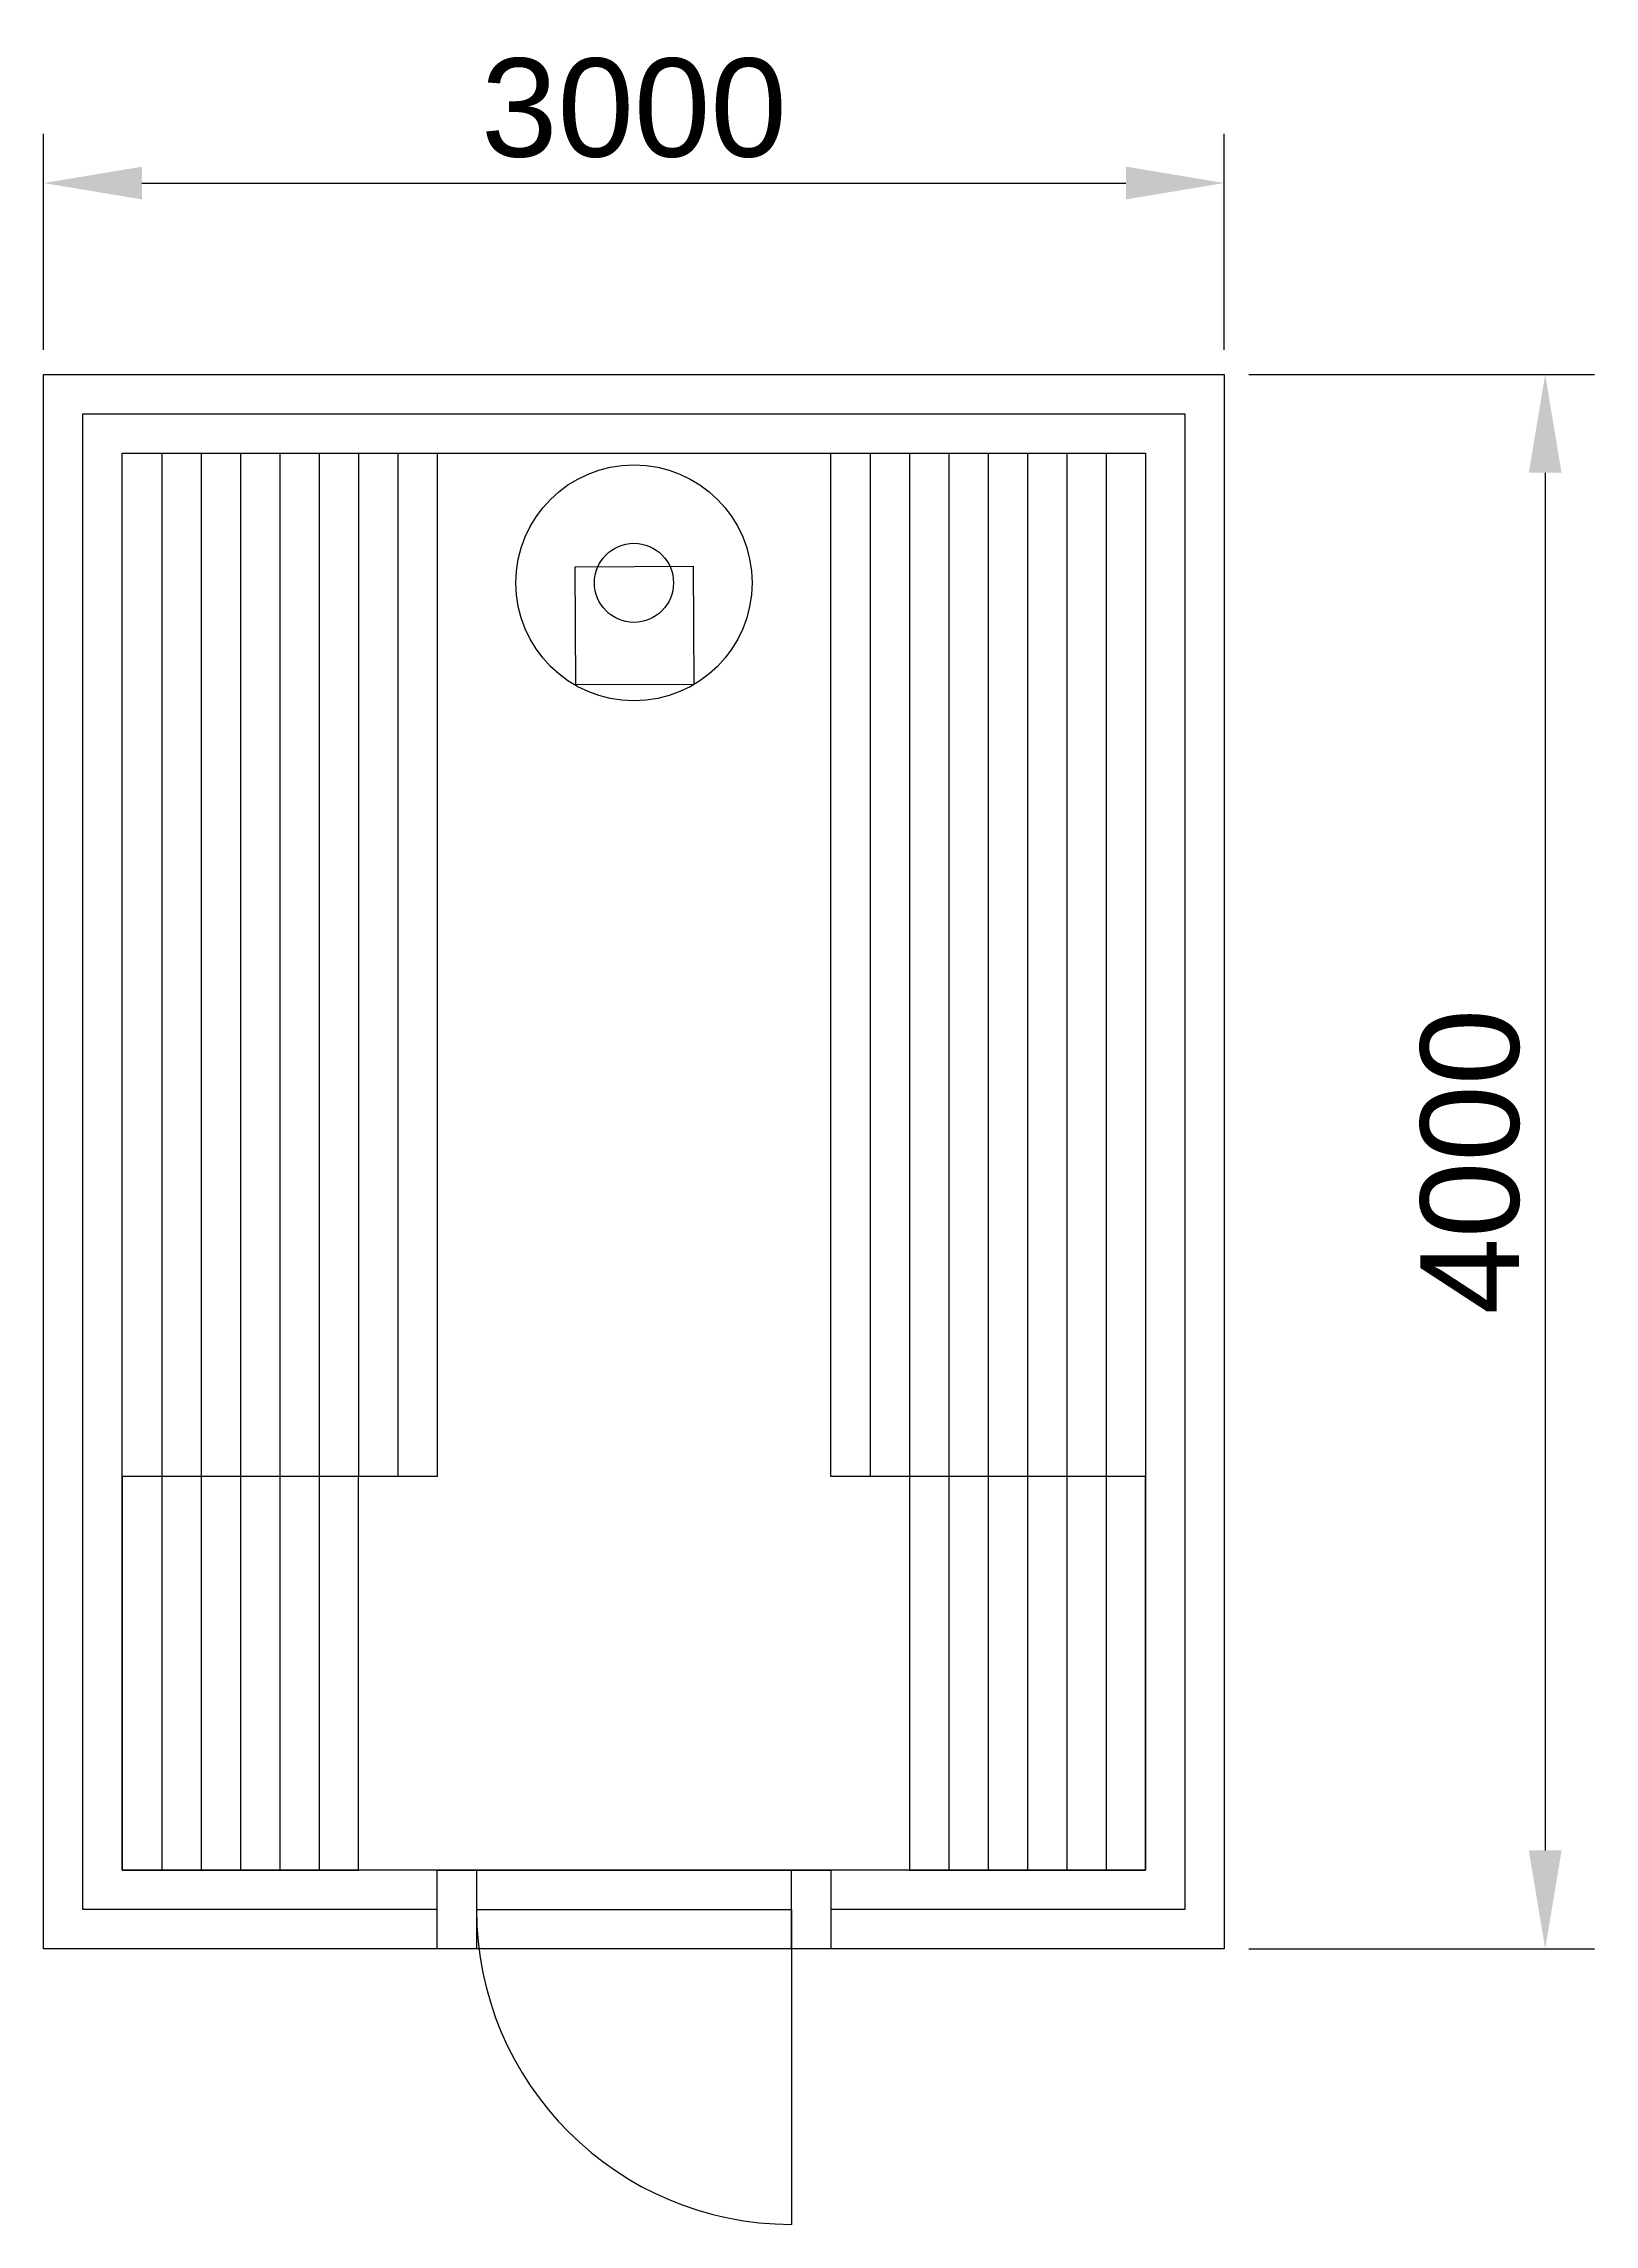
# Model space of a CAD drawing. Header units: millimetres. Extents: x -39333 to 8232, y -29726 to 4142.
# Drawn here: x -22757 to -18816, y -10457 to -4916 of the extents above; entities that cross this region are included whole.
import ezdxf

# ---------------------------------------------------------------- set-up
doc = ezdxf.new("R2010")
doc.units = ezdxf.units.MM
for name, color, linetype, lineweight in [('двери', 5, 'Continuous', 25), ('мебель', 44, 'Continuous', 25), ('оборудование', 30, 'Continuous', 25), ('размер', 1, 'Continuous', 25), ('стены', 7, 'Continuous', 25)]:
    doc.layers.add(name, color=color, linetype=linetype, lineweight=lineweight)
doc.styles.get("Standard").update_dxf_attribs({"font": 'arial.ttf'})
doc.dimstyles.new('Аннотативный', dxfattribs={"dimscale": 0, "dimtxt": 2.5, "dimasz": 2.5, "dimexe": 1.25, "dimexo": 0.625, "dimtad": 1, "dimtxsty": 'Standard', "dimcen": 2.5, "dimadec": 0, "dimazin": 0, "dimtfac": 1, "dimtmove": 0, "dimatfit": 3, "dimfxl": 1, "dimarcsym": 0})

# ---------------------------------------------------------------- blocks, each defined once
blk = doc.blocks.new('*D72')
at = {"layer": 'Defpoints', "color": 0, "transparency": 16777216}
for p in [(-19756.7, -5270.6), (-22756.7, -5756.7), (-19756.7, -5756.7)]:
    blk.add_point(p, dxfattribs=at)
at = {"layer": 'размер', "color": 0, "lineweight": -2, "transparency": 16777216}
for p, q in [((-22756.7, -5694.2), (-22756.7, -5145.6)), ((-19756.7, -5694.2), (-19756.7, -5145.6)), ((-22506.7, -5270.6), (-20006.7, -5270.6))]:
    blk.add_line(p, q, dxfattribs=at)
at = {"layer": 'размер', "color": 0, "transparency": 16777216}
for points in [[(-22506.7, -5228.9), (-22506.7, -5312.2), (-22756.7, -5270.6)], [(-20006.7, -5228.9), (-20006.7, -5312.2), (-19756.7, -5270.6)]]:
    blk.add_solid(points, dxfattribs=at)
at = {"layer": 'размер', "color": 0, "transparency": 16777216, "insert": (-21256.7, -5080.4), "char_height": 250, "attachment_point": 5}
blk.add_mtext('3000', dxfattribs=at)
blk = doc.blocks.new('*D73')
at = {"layer": 'Defpoints', "color": 0, "transparency": 16777216}
for p in [(-19756.7, -5756.7), (-19756.7, -9756.7), (-18941.3, -9756.7)]:
    blk.add_point(p, dxfattribs=at)
at = {"layer": 'размер', "color": 0, "lineweight": -2, "transparency": 16777216}
for p, q in [((-19694.2, -5756.7), (-18816.3, -5756.7)), ((-18941.3, -6006.7), (-18941.3, -9506.7)), ((-19694.2, -9756.7), (-18816.3, -9756.7))]:
    blk.add_line(p, q, dxfattribs=at)
at = {"layer": 'размер', "color": 0, "transparency": 16777216}
for points in [[(-18983, -6006.7), (-18899.7, -6006.7), (-18941.3, -5756.7)], [(-18983, -9506.7), (-18899.7, -9506.7), (-18941.3, -9756.7)]]:
    blk.add_solid(points, dxfattribs=at)
at = {"layer": 'размер', "color": 0, "transparency": 16777216, "insert": (-19131.5, -7756.7), "char_height": 250, "attachment_point": 5, "rotation": 90}
blk.add_mtext('4000', dxfattribs=at)

msp = doc.modelspace()

# ---------------------------------------------------------------- linework, layer by layer
at = {"layer": 'двери'}
for p, q in [((-21656.654, -9656.668), (-20856.654, -9656.668)), ((-20856.654, -9656.668), (-20856.654, -10456.668))]:
    msp.add_line(p, q, dxfattribs=at)
for points in [[(-21256.654, -9556.668), (-20756.654, -9556.668), (-20756.654, -9756.668), (-21756.654, -9756.668), (-21756.654, -9556.668), (-20756.654, -9556.668)], [(-21756.654, -9556.668), (-21656.654, -9556.668), (-21656.654, -9756.668), (-21756.654, -9756.668), (-21756.654, -9556.668)], [(-20856.654, -9556.668), (-20756.654, -9556.668), (-20756.654, -9756.668), (-20856.654, -9756.668), (-20856.654, -9556.668)]]:
    msp.add_lwpolyline(points, dxfattribs=at)
msp.add_arc((-20856.654, -9656.668), 800, 180, 270, dxfattribs=at)
at = {"layer": 'мебель'}
for p, q in [((-22456.654, -5956.668), (-22456.654, -8556.668)), ((-22456.654, -5956.668), (-22456.654, -9556.668)), ((-22356.654, -5956.668), (-22356.654, -9556.668)), ((-22256.654, -5956.668), (-22256.654, -8556.668)), ((-22256.654, -5956.668), (-22256.654, -8556.668)), ((-22256.654, -5956.668), (-22256.654, -9556.668)), ((-22156.654, -5956.668), (-22156.654, -9556.668)), ((-22056.654, -5956.668), (-22056.654, -9556.668)), ((-21956.654, -5956.668), (-21956.654, -8556.668)), ((-21856.654, -5956.668), (-21856.654, -8556.668)), ((-20656.654, -5956.668), (-20656.654, -8556.668)), ((-20656.654, -5956.668), (-20656.654, -8556.668)), ((-20556.654, -5956.668), (-20556.654, -8556.668)), ((-20456.654, -5956.668), (-20456.654, -8556.668)), ((-20456.654, -5956.668), (-20456.654, -8556.668)), ((-20456.654, -5956.668), (-20456.654, -9556.668)), ((-20356.654, -5956.668), (-20356.654, -9556.668)), ((-20256.654, -5956.668), (-20256.654, -9556.668)), ((-20156.654, -5956.668), (-20156.654, -9556.668)), ((-20056.654, -5956.668), (-20056.654, -9556.668))]:
    msp.add_line(p, q, dxfattribs=at)
for points in [[(-22556.654, -5956.668), (-21756.654, -5956.668), (-21756.654, -8556.668), (-22556.654, -8556.668), (-22556.654, -5956.668)], [(-20756.654, -5956.668), (-19956.654, -5956.668), (-19956.654, -8556.668), (-20756.654, -8556.668), (-20756.654, -5956.668)], [(-22556.654, -9556.668), (-21956.654, -9556.668), (-21956.654, -8556.668), (-22556.654, -8556.668), (-22556.654, -9556.668)], [(-20556.654, -9556.668), (-19956.654, -9556.668), (-19956.654, -8556.668), (-20556.654, -8556.668), (-20556.654, -9556.668)]]:
    msp.add_lwpolyline(points, dxfattribs=at)
at = {"layer": 'оборудование'}
msp.add_lwpolyline([(-21406.112, -6245.466), (-21106.115, -6244.099), (-21104.748, -6544.096), (-21404.745, -6545.463), (-21406.112, -6245.466)], dxfattribs=at)
for radius in [300, 100.452]:
    msp.add_circle((-21256.654, -6286.224), radius, dxfattribs=at)
at = {"layer": 'стены'}
for points in [[(-22756.654, -5756.668), (-19756.654, -5756.668), (-19756.654, -9756.668), (-22756.654, -9756.668), (-22756.654, -5756.668)], [(-22756.654, -5756.668), (-19756.654, -5756.668), (-19756.654, -9756.668), (-22756.654, -9756.668), (-22756.654, -5756.668)], [(-21756.654, -9656.668), (-22656.654, -9656.668), (-22656.654, -5856.668), (-19856.654, -5856.668), (-19856.654, -9656.668), (-20756.654, -9656.668)], [(-22556.654, -8556.668), (-22556.654, -5956.668), (-19956.654, -5956.668), (-19956.654, -8556.668)], [(-19956.654, -8556.668), (-19956.654, -9556.668), (-22556.654, -9556.668), (-22556.654, -8556.668)]]:
    msp.add_lwpolyline(points, dxfattribs=at)

# ---------------------------------------------------------------- dimensions: what is measured, and where the dimension line sits
at = {"layer": 'размер'}
dim = msp.add_linear_dim(base=(-19756.654, -5270.579), p1=(-22756.654, -5756.668), p2=(-19756.654, -5756.668), dimstyle='Аннотативный', dxfattribs=at)
dim.commit()
dim.dimension.update_dxf_attribs({"geometry": '*D72', "text_midpoint": (-21256.654, -5080.35)})
dim = msp.add_linear_dim(base=(-18941.323, -9756.668), p1=(-19756.654, -5756.668), p2=(-19756.654, -9756.668), angle=90, dimstyle='Аннотативный', dxfattribs=at)
dim.commit()
dim.dimension.update_dxf_attribs({"geometry": '*D73', "text_midpoint": (-19131.467, -7756.668)})

doc.saveas('drawing.dxf')
